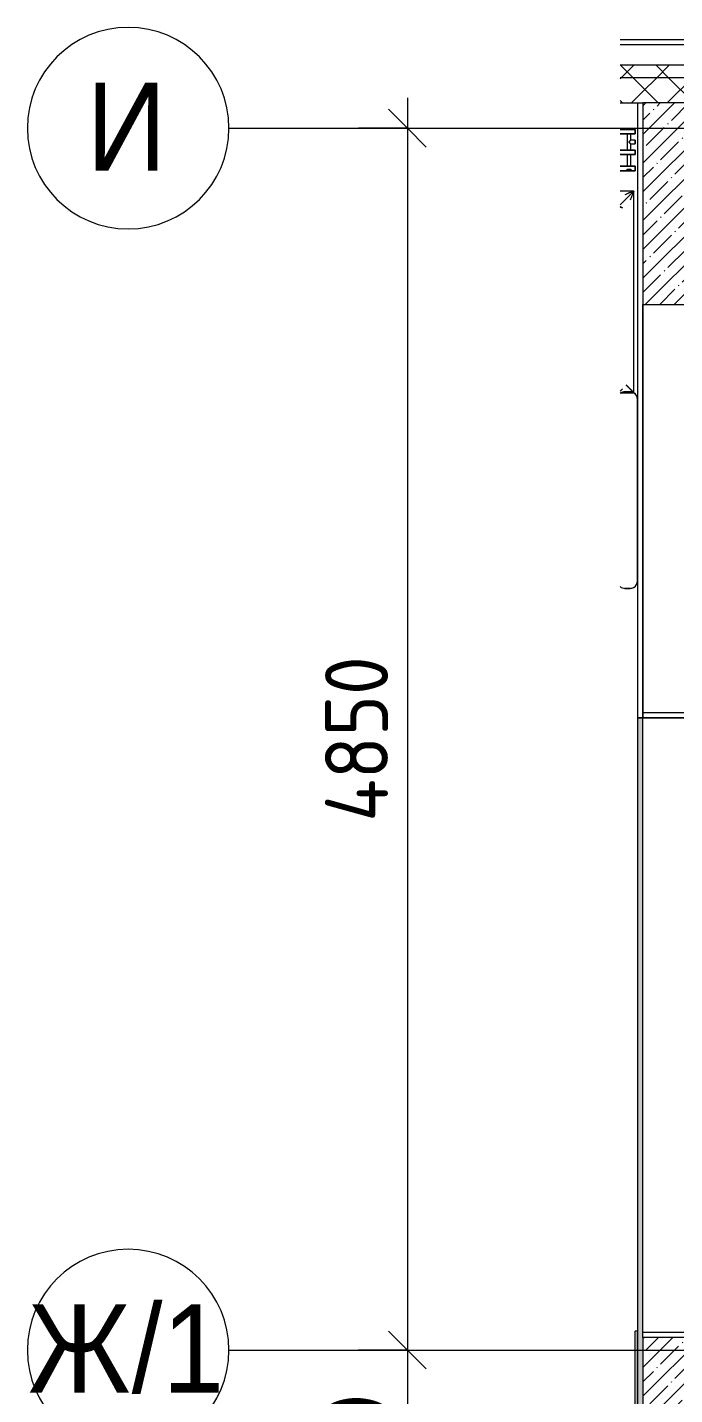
# Model space of a CAD drawing. Header units: millimetres. Extents: x -3724 to 231642, y -8553 to 29017.
# Drawn here: x 208980 to 211549, y 21973 to 27400 of the extents above; entities that cross this region are included whole.
import ezdxf

# ---------------------------------------------------------------- set-up
doc = ezdxf.new("R2010")
doc.units = ezdxf.units.MM
for name, color, linetype, lineweight in [('A-ANNO-DIMS', 7, 'Continuous', 9), ('A-ANNO-DIMS-100', 7, 'Continuous', 9), ('A-WALL', 7, 'Continuous', 9), ('I-WALL', 7, 'Continuous', 9), ('S-COLS', 7, 'Continuous', 9), ('Оси', 7, 'Continuous', 9), ('Оси-1', 7, 'Continuous', 20)]:
    doc.layers.add(name, color=color, linetype=linetype, lineweight=lineweight)
for name, color, linetype, lineweight, true_color in [('A-WALL-1', 9, 'Continuous', 9, 0x808080), ('A-WALL-FNSH-1', 9, 'Continuous', 9, 0x808080), ('I-FURN-1', 9, 'Continuous', 9, 0x808080), ('M-EQPM-1', 7, 'Continuous', 9, 0xb2b2b2)]:
    doc.layers.add(name, color=color, linetype=linetype, lineweight=lineweight, true_color=true_color)
doc.styles.add('Arial', font='arial.ttf', dxfattribs={"width": 0.9, "height": 350})
doc.styles.add('ISOCPEUR', font='isocpeur.ttf', dxfattribs={"width": 0.9, "height": 250})
doc.dimstyles.new('ISO-2_5_0_9К_БОЛЬШОЙ', dxfattribs={"dimscale": 304.8, "dimtxt": 248.995294, "dimasz": 0.492126, "dimexe": 0.393701, "dimexo": 0.984252, "dimgap": 0, "dimtad": 1, "dimdec": 0, "dimrnd": 10, "dimzin": 0, "dimdsep": 46, "dimtxsty": 'ISOCPEUR', "dimblk1": 'OBLIQUE', "dimblk2": 'OBLIQUE', "dimsah": 1, "dimcen": 0.09, "dimdle": 0.393701, "dimazin": 0, "dimtfac": 1, "dimtdec": 4, "dimtix": 1, "dimtmove": 0, "dimatfit": 3, "dimfxl": 1, "dimtvp": 1, "dimtolj": 1, "dimtzin": 0, "dimarcsym": 2})
pattern_1 = [(45, (197712.85, 0), (-70.71068, 70.71068), []), (135, (197712.85, 0), (-70.71068, -70.71068), [])]

# ---------------------------------------------------------------- blocks, each defined once
blk = doc.blocks.new('BSC_Колонна _Прямоугольная - 600х800-24078684-План мебели_ фрагмент 1')
at = {"layer": 'S-COLS'}
h = blk.add_hatch(dxfattribs=at)
h.set_pattern_fill('FP_5', color=256, style=0, pattern_type=2)
h.set_pattern_definition([(45, (-14010, -26700), (-57.02463, 57.02463), []), (45, (-13952.975, -26700), (-57.02463, 57.02463), [100.806, -20.161, 3.353, -16.808])])
h.paths.add_polyline_path([(244.4, -400), (300, -400), (300, 400), (-300, 399.9), (-299.7, -400), (-99.7, -400)])
for p, q in [((300, 400), (-300, 400)), ((-300, 400), (-300, -400)), ((300, -400), (300, 400)), ((-300, -400), (300, -400))]:
    blk.add_line(p, q, dxfattribs=at)
blk = doc.blocks.new('BSC_Колонна _Прямоугольная - 600х600-V289-План мебели_ фрагмент 1')
at = {"layer": 'S-COLS'}
h = blk.add_hatch(dxfattribs=at)
h.set_pattern_fill('FP_9', color=256, style=0, pattern_type=2)
h.set_pattern_definition([(45, (-14010, -21900), (-57.02463, 57.02463), []), (45, (-13952.975, -21900), (-57.02463, 57.02463), [100.806, -20.161, 3.353, -16.808])])
h.paths.add_polyline_path([(300, -300), (300, 300), (-300, 300), (-299.7, -300), (94.1, -300)])
for p, q in [((300, 300), (-300, 300)), ((-300, 300), (-300, -300)), ((300, -300), (300, 300)), ((-300, -300), (300, -300))]:
    blk.add_line(p, q, dxfattribs=at)
blk = doc.blocks.new('Диван базовый _4 подушки_ - 1_55д-26563120-План мебели_ фрагмент 1')
at = {"layer": 'I-FURN-1'}
for p, q in [((1590.7, 345.7), (1645, 400)), ((1645, 400), (1590.7, 400)), ((1645, 400), (1590.7, 345.7)), ((1645, 400), (1590.7, 400)), ((1645, -400), (1645, 400)), ((1645, -400), (1645, 400)), ((1590.7, -400), (1596.9, -400)), ((1590.7, -400), (1596.9, -400)), ((1596.9, -400), (1605.8, -400)), ((1596.9, -400), (1605.8, -400)), ((1606.8, -400), (1633.2, -400)), ((1606.8, -400), (1633.2, -400)), ((1634.2, -400), (1642.1, -400)), ((1634.2, -400), (1642.1, -400)), ((1643.1, -400), (1645, -400)), ((1643.1, -400), (1645, -400))]:
    blk.add_line(p, q, dxfattribs=at)
for points, knots in [([(1645, 400), (1645, 400), (1644.8, 399.9), (1643.9, 399.5), (1642.6, 399), (1641.3, 398.5), (1639.8, 397.8), (1638, 397.1), (1636, 396.3), (1633.9, 395.4), (1630.9, 394.2), (1625.6, 392), (1618.2, 388.9), (1612, 386.4), (1608.8, 385)], [0, 0, 0, 0, 0.083333, 0.166667, 0.25, 0.291667, 0.333333, 0.416667, 0.458333, 0.5, 0.583333, 0.666667, 0.833333, 1, 1, 1, 1]), ([(1643.8, 399.5), (1643.4, 399.3), (1642.6, 399), (1641.3, 398.5), (1639.8, 397.8), (1638, 397.1), (1636, 396.3), (1633.9, 395.4), (1630.9, 394.2), (1625.6, 392), (1618.2, 388.9), (1612, 386.3), (1608.8, 385)], [0.1666667, 0.1666667, 0.1666667, 0.1666667, 0.25, 0.2916667, 0.3333333, 0.4166667, 0.4583333, 0.5, 0.5833333, 0.6666667, 0.8333333, 1, 1, 1, 1]), ([(1644, 399), (1643.6, 398.6), (1642.8, 397.8), (1641.1, 396.1), (1639.2, 394.2), (1637.6, 392.6), (1635.8, 390.8), (1633.3, 388.3), (1630.6, 385.6), (1628.3, 383.3), (1625.9, 380.9), (1621.5, 376.5), (1617.7, 372.6), (1615, 370)], [0.1666667, 0.1666667, 0.1666667, 0.1666667, 0.25, 0.3333333, 0.4166667, 0.4583333, 0.5, 0.5833333, 0.6666667, 0.7083333, 0.75, 0.8333333, 1, 1, 1, 1]), ([(1630, 385), (1629.4, 384.4), (1628.3, 383.3), (1625.9, 380.9), (1621.5, 376.5), (1617.6, 372.7), (1615, 370)], [0.6666667, 0.6666667, 0.6666667, 0.6666667, 0.7083333, 0.75, 0.8333333, 1, 1, 1, 1]), ([(1645, 400), (1645, 400), (1644.9, 399.8), (1644.5, 398.9), (1644, 397.6), (1643.5, 396.3), (1642.8, 394.8), (1642.1, 393), (1641.3, 391), (1640.4, 388.9), (1639.2, 385.9), (1637, 380.6), (1633.9, 373.2), (1631.3, 367), (1630, 363.8)], [0, 0, 0, 0, 0.083333, 0.166667, 0.25, 0.291667, 0.333333, 0.416667, 0.458333, 0.5, 0.583333, 0.666667, 0.833333, 1, 1, 1, 1]), ([(1644, 399), (1643.6, 398.6), (1642.8, 397.8), (1641.1, 396.1), (1639.2, 394.2), (1637.6, 392.6), (1635.8, 390.8), (1633.3, 388.3), (1631.1, 386.1), (1630, 385)], [0.1666667, 0.1666667, 0.1666667, 0.1666667, 0.25, 0.3333333, 0.4166667, 0.4583333, 0.5, 0.5833333, 0.6666667, 0.6666667, 0.6666667, 0.6666667]), ([(1640.6, 389.4), (1640.1, 388.3), (1639.2, 385.9), (1637, 380.6), (1633.9, 373.2), (1631.4, 367), (1630, 363.8)], [0.5, 0.5, 0.5, 0.5, 0.5833333, 0.6666667, 0.8333333, 1, 1, 1, 1]), ([(1645, 400), (1645, 400), (1644.9, 399.8), (1644.5, 398.9), (1644, 397.6), (1643.5, 396.3), (1642.8, 394.8), (1642.1, 393), (1641.3, 391), (1640.8, 390), (1640.6, 389.4)], [0, 0, 0, 0, 0.0833333, 0.1666667, 0.25, 0.2916667, 0.3333333, 0.4166667, 0.4583333, 0.5, 0.5, 0.5, 0.5]), ([(1590.7, 337.7), (1590.7, 337.6), (1591.3, 337.4), (1593, 336.7), (1596.1, 335.4), (1598.7, 334.3), (1600, 333.8)], [0.5725954, 0.5725954, 0.5725954, 0.5725954, 0.5833333, 0.6666667, 0.8333333, 1, 1, 1, 1]), ([(1600, 333.8), (1598.7, 334.3), (1596.1, 335.4), (1593, 336.7), (1591.3, 337.4), (1590.7, 337.6), (1590.7, 337.7)], [-1, -1, -1, -1, -0.8333333, -0.6666667, -0.5833333, -0.5725954, -0.5725954, -0.5725954, -0.5725954]), ([(1615, -370), (1617.7, -372.6), (1621.5, -376.5), (1626.5, -381.5), (1628.9, -383.9), (1630, -385)], [-1, -1, -1, -1, -0.8333333, -0.75, -0.6666667, -0.6666667, -0.6666667, -0.6666667]), ([(1630, -385), (1629.4, -384.4), (1628.3, -383.3), (1625.9, -380.9), (1621.5, -376.5), (1617.6, -372.7), (1615, -370)], [0.6666667, 0.6666667, 0.6666667, 0.6666667, 0.7083333, 0.75, 0.8333333, 1, 1, 1, 1]), ([(1600, -385), (1598.7, -386.3), (1596.7, -388.3), (1594.2, -390.8), (1592.8, -392.2), (1591.7, -393.3), (1591.1, -393.9), (1590.7, -394.3), (1590.7, -394.3)], [-1, -1, -1, -1, -0.8333333, -0.75, -0.6666667, -0.625, -0.5833333, -0.5725954, -0.5725954, -0.5725954, -0.5725954]), ([(1590.7, -394.3), (1590.7, -394.3), (1591.3, -393.7), (1592.2, -392.8), (1593.4, -391.6), (1594.6, -390.4), (1596.7, -388.3), (1598.7, -386.3), (1600, -385)], [0.5725954, 0.5725954, 0.5725954, 0.5725954, 0.5833333, 0.6666667, 0.7083333, 0.75, 0.8333333, 1, 1, 1, 1]), ([(1645, -400), (1645, -400), (1644.7, -399.7), (1643.9, -398.9), (1643, -398), (1642.1, -397.1), (1641.3, -396.3), (1640.4, -395.4), (1639.2, -394.2), (1637.8, -392.8), (1636.6, -391.6), (1635.4, -390.4), (1633.3, -388.3), (1631.3, -386.3), (1630, -385)], [0, 0, 0, 0, 0.166667, 0.25, 0.333333, 0.416667, 0.458333, 0.5, 0.583333, 0.666667, 0.708333, 0.75, 0.833333, 1, 1, 1, 1]), ([(1637.5, -392.5), (1637.2, -392.2), (1636.6, -391.6), (1635.4, -390.4), (1633.3, -388.3), (1631.3, -386.3), (1630, -385)], [0.6666667, 0.6666667, 0.6666667, 0.6666667, 0.7083333, 0.75, 0.8333333, 1, 1, 1, 1]), ([(1630, -385), (1630.6, -385.6), (1631.7, -386.7), (1633.8, -388.8), (1635.8, -390.8), (1637.6, -392.6), (1639.1, -394.1), (1640.1, -395.1), (1640.7, -395.7)], [-0.6666667, -0.6666667, -0.6666667, -0.6666667, -0.625, -0.5833333, -0.5, -0.4583333, -0.4166667, -0.3464134, -0.3464134, -0.3464134, -0.3464134]), ([(1640.7, -395.7), (1640.1, -395.1), (1639.1, -394.1), (1637.6, -392.6), (1635.8, -390.8), (1633.3, -388.3), (1631.1, -386.1), (1630, -385)], [0.3464134, 0.3464134, 0.3464134, 0.3464134, 0.4166667, 0.4583333, 0.5, 0.5833333, 0.6666667, 0.6666667, 0.6666667, 0.6666667]), ([(1644.5, -399.5), (1644.3, -399.3), (1643.9, -398.9), (1643, -398), (1642.1, -397.1), (1641.3, -396.3), (1640.4, -395.4), (1639.2, -394.2), (1638.1, -393.1), (1637.5, -392.5)], [0.1666667, 0.1666667, 0.1666667, 0.1666667, 0.25, 0.3333333, 0.4166667, 0.4583333, 0.5, 0.5833333, 0.6666667, 0.6666667, 0.6666667, 0.6666667]), ([(1641, -396), (1641.6, -396.6), (1642.4, -397.4), (1643, -398), (1643.2, -398.2)], [-0.3333333, -0.3333333, -0.3333333, -0.3333333, -0.25, -0.2215766, -0.2215766, -0.2215766, -0.2215766]), ([(1643.2, -398.2), (1643, -398), (1642.4, -397.4), (1641.6, -396.6), (1641, -396)], [0.2215766, 0.2215766, 0.2215766, 0.2215766, 0.25, 0.3333333, 0.3333333, 0.3333333, 0.3333333])]:
    blk.add_open_spline(points, degree=3, knots=knots, dxfattribs=at)
for points in [[(1645, 400), (1645, 400), (1644.8, 399.9), (1644.2, 399.7), (1643.8, 399.5)], [(1645, 400), (1645, 400), (1644.7, 399.7), (1644, 399)], [(1645, 400), (1645, 400), (1644.7, 399.7), (1644, 399)], [(1644, -399), (1644.7, -399.7), (1645, -400), (1645, -400)], [(1645, -400), (1645, -400), (1644.7, -399.7), (1644, -399)], [(1645, -400), (1645, -400), (1644.8, -399.8), (1644.5, -399.5)]]:
    blk.add_open_spline(points, degree=3, dxfattribs=at)
blk = doc.blocks.new('Диван_2 модуля_без спинки - Диван_2 модуля-26573608-План мебели_ фрагмент 1')
at = {"layer": 'I-FURN-1'}
for p, q in [((860, 390), (840, 390)), ((840, 390), (860, 390)), ((890, -360), (890, 360)), ((890, 360), (890, -360)), ((840, -390), (860, -390)), ((860, -390), (840, -390))]:
    blk.add_line(p, q, dxfattribs=at)
for centre, start, end in [((840, 360), 90, 130.2687), ((840, 360), 116.0495, 130.2687), ((840, 360), 105.9914, 110.9333), ((840, 360), 90, 105), ((860, 360), 360, 90), ((860, 360), 75, 90), ((860, 360), 69.0667, 73.4258), ((860, 360), 66.5086, 69.0598), ((860, 360), 63.9505, 66.3978), ((860, 360), 360, 63.9505), ((860, -360), 270, 360), ((860, -360), 300, 360), ((840, -360), 229.7313, 270), ((840, -360), 229.7313, 270), ((860, -360), 270, 300)]:
    blk.add_arc(centre, 30, start, end, dxfattribs=at)
blk = doc.blocks.new('radiator_prado_classic_z_tip_30_po exemplyaru - Classic Z Тип 30-500-30677905-План мебели_ фрагмент 1')
at = {"layer": 'M-EQPM-1'}
for p, q in [((0, 228), (0, 210)), ((59.9, 228), (0, 228)), ((0, 210), (0, 228)), ((0, 228), (12.5, 228)), ((12.5, 228), (37.5, 228)), ((37.5, 228), (12.5, 228)), ((12.5, 228), (37.5, 228)), ((12.5, 228), (17.5, 223)), ((12.5, 228), (17.5, 223)), ((32.5, 223), (17.5, 223)), ((17.5, 223), (32.5, 223)), ((32.5, 223), (37.5, 228)), ((37.5, 228), (32.5, 223)), ((37.5, 228), (59.9, 228)), ((0, 210), (59.9, 210)), ((17.5, 210), (0, 210)), ((59.9, 164), (0, 164)), ((0, 164), (0, 146)), ((0, 146), (0, 164)), ((0, 164), (17.5, 164)), ((17.5, 210), (17.5, 164)), ((17.5, 210), (17.5, 164)), ((32.5, 210), (17.5, 210)), ((17.5, 210), (21.2, 210)), ((17.8, 210), (17.5, 210)), ((17.5, 210), (18.5, 210)), ((17.8, 164), (17.5, 164)), ((17.5, 164), (21.2, 164)), ((32.5, 164), (17.5, 164)), ((17.5, 164), (32.5, 164)), ((18.5, 210), (17.8, 210)), ((18.5, 164), (17.8, 164)), ((28.8, 210), (18.5, 210)), ((18.5, 210), (28.8, 210)), ((31.5, 210), (18.5, 210)), ((32.5, 164), (18.5, 164)), ((18.5, 164), (31.5, 164)), ((21.2, 210), (23.1, 210)), ((21.2, 164), (23.1, 164)), ((23.1, 210), (26.9, 210)), ((23.1, 164), (30.3, 164)), ((26.9, 210), (32.5, 210)), ((32.5, 210), (28.8, 210)), ((28.8, 210), (30.3, 210)), ((30.3, 210), (31.5, 210)), ((30.3, 164), (32.5, 164)), ((31.5, 210), (32.5, 210)), ((32.5, 164), (32.5, 210)), ((32.5, 164), (32.5, 210)), ((59.9, 210), (32.5, 210)), ((32.5, 164), (59.9, 164)), ((0, 146), (59.9, 146)), ((17.5, 146), (0, 146)), ((17.5, 121.5), (0, 121.5)), ((17.5, 121.5), (0, 121.5)), ((0, 121.5), (0, 121.2)), ((0, 106.5), (0, 121.5)), ((0, 121.2), (0, 119.3)), ((0, 121.2), (0, 120.5)), ((0, 120.5), (0, 121.2)), ((0, 121.2), (0, 121.2)), ((0, 120.5), (0, 119.3)), ((0, 119.3), (0, 120.5)), ((0, 119.3), (0, 106.8)), ((0, 119.3), (0, 117.8)), ((0, 117.8), (0, 119.3)), ((0, 117.8), (0, 115.9)), ((0, 115.9), (0, 117.8)), ((0, 115.9), (0, 114)), ((0, 114), (0, 115.9)), ((0, 114), (0, 112.1)), ((0, 112.1), (0, 114)), ((0, 112.1), (0, 110.2)), ((0, 110.2), (0, 112.1)), ((0, 110.2), (0, 108.7)), ((0, 108.7), (0, 110.2)), ((0, 108.7), (0, 106.8)), ((0, 106.8), (0, 108.7)), ((17.5, 146), (17.5, 121.5)), ((17.5, 146), (17.5, 121.5)), ((17.5, 146), (32.5, 146)), ((17.8, 146), (17.5, 146)), ((17.5, 146), (17.8, 146)), ((25, 146), (17.5, 146)), ((32.5, 146), (17.8, 146)), ((17.8, 146), (18.5, 146)), ((18.5, 146), (25, 146)), ((31.5, 146), (18.5, 146)), ((25, 146), (30.3, 146)), ((32.5, 146), (25, 146)), ((30.3, 146), (32.5, 146)), ((32.5, 82), (32.5, 146)), ((32.5, 82), (32.5, 146)), ((59.9, 146), (32.5, 146)), ((0, 106.8), (0, 106.5)), ((0, 106.8), (0, 106.8)), ((0, 106.5), (17.5, 106.5)), ((0, 106.5), (17.5, 106.5)), ((59.9, 82), (0, 82)), ((0, 82), (0, 64)), ((0, 64), (0, 82)), ((0, 82), (17.5, 82)), ((59.9, 64), (0, 64)), ((0, 64), (59.9, 64)), ((17.5, 106.5), (17.5, 82)), ((17.5, 106.5), (17.5, 82)), ((19.7, 82), (17.5, 82)), ((17.5, 82), (32.5, 82)), ((19.7, 82), (17.5, 82)), ((17.5, 82), (32.2, 82)), ((18.5, 82), (31.5, 82)), ((23.1, 82), (19.7, 82)), ((25, 82), (19.7, 82)), ((25, 82), (23.1, 82)), ((26.9, 82), (25, 82)), ((28.8, 82), (25, 82)), ((32.5, 82), (26.9, 82)), ((30.3, 82), (28.8, 82)), ((32.5, 82), (30.3, 82)), ((32.2, 82), (32.5, 82)), ((32.5, 82), (59.9, 82))]:
    blk.add_line(p, q, dxfattribs=at)
for points, knots in [([(17.8, 121.2), (17.7, 121.3), (17.7, 121.3), (17.5, 121.5), (17.5, 121.5), (17.5, 121.5)], [0.8571429, 0.8571429, 0.8571429, 0.8571429, 0.8928571, 0.9285714, 1, 1, 1, 1]), ([(17.5, 121.5), (17.5, 121.5), (17.5, 121.5), (17.7, 121.3), (17.7, 121.3), (17.8, 121.2)], [0, 0, 0, 0, 0.0714286, 0.1071429, 0.1428571, 0.1428571, 0.1428571, 0.1428571]), ([(17.5, 121.5), (17.5, 121.5), (17.5, 121.5), (17.7, 121.3), (17.7, 121.3), (17.8, 121.2)], [0, 0, 0, 0, 0.0714286, 0.1071429, 0.1428571, 0.1428571, 0.1428571, 0.1428571]), ([(25, 114), (24.5, 114.5), (23.6, 115.4), (22.4, 116.6), (21.6, 117.4), (21.1, 117.9), (20.8, 118.2), (20.5, 118.5), (20.2, 118.8), (19.8, 119.1), (19.6, 119.4), (19.3, 119.7), (19, 120), (18.7, 120.3), (18.5, 120.5), (18.3, 120.7), (18.1, 120.9), (17.9, 121.1), (17.8, 121.2), (17.7, 121.3), (17.5, 121.5), (17.5, 121.5), (17.5, 121.5)], [0, 0, 0, 0, 0.142857, 0.285714, 0.357143, 0.392857, 0.428571, 0.464286, 0.5, 0.535714, 0.571429, 0.607143, 0.642857, 0.678571, 0.714286, 0.75, 0.785714, 0.821429, 0.857143, 0.892857, 0.928571, 1, 1, 1, 1]), ([(17.5, 106.5), (17.5, 106.5), (17.5, 106.5), (17.7, 106.7), (17.8, 106.8), (17.9, 106.9), (18.1, 107.1), (18.3, 107.3), (18.5, 107.5), (18.7, 107.7), (19, 108), (19.3, 108.3), (19.6, 108.6), (19.8, 108.9), (20.3, 109.3), (20.7, 109.7), (21.1, 110.1), (21.6, 110.6), (22.4, 111.4), (23.6, 112.6), (24.5, 113.5), (25, 114)], [0, 0, 0, 0, 0.071429, 0.107143, 0.142857, 0.178571, 0.214286, 0.25, 0.285714, 0.321429, 0.357143, 0.392857, 0.428571, 0.464286, 0.5, 0.571429, 0.607143, 0.642857, 0.714286, 0.857143, 1, 1, 1, 1]), ([(17.8, 106.8), (17.8, 106.8), (17.9, 106.9), (18.1, 107.1), (18.3, 107.3), (18.5, 107.5), (18.7, 107.7), (19, 108), (19.3, 108.3), (19.6, 108.6), (19.9, 108.8), (20.3, 109.3), (20.7, 109.7), (21.1, 110.1), (21.6, 110.6), (21.9, 110.9), (22.1, 111.1)], [0.1428571, 0.1428571, 0.1428571, 0.1428571, 0.1785714, 0.2142857, 0.25, 0.2857143, 0.3214286, 0.3571429, 0.3928571, 0.4285714, 0.4642857, 0.5, 0.5714286, 0.6071429, 0.6428571, 0.7142857, 0.7142857, 0.7142857, 0.7142857]), ([(22.1, 111.1), (21.9, 110.9), (21.6, 110.6), (21.1, 110.1), (20.8, 109.8), (20.5, 109.5), (20.2, 109.2), (19.8, 108.9), (19.6, 108.6), (19.3, 108.3), (19, 108), (18.7, 107.7), (18.5, 107.5), (18.3, 107.3), (18.1, 107.1), (17.9, 106.9), (17.8, 106.8), (17.8, 106.8)], [0.2857143, 0.2857143, 0.2857143, 0.2857143, 0.3571429, 0.3928571, 0.4285714, 0.4642857, 0.5, 0.5357143, 0.5714286, 0.6071429, 0.6428571, 0.6785714, 0.7142857, 0.75, 0.7857143, 0.8214286, 0.8571429, 0.8571429, 0.8571429, 0.8571429]), ([(18.5, 120.5), (18.6, 120.4), (18.7, 120.3), (19, 120), (19.3, 119.7), (19.6, 119.4), (19.9, 119.2), (20.3, 118.7), (20.6, 118.4), (20.8, 118.2)], [0.2857143, 0.2857143, 0.2857143, 0.2857143, 0.3214286, 0.3571429, 0.3928571, 0.4285714, 0.4642857, 0.5, 0.5714286, 0.5714286, 0.5714286, 0.5714286]), ([(19.6, 119.4), (19.7, 119.3), (19.8, 119.1), (20.3, 118.7), (20.7, 118.3), (21.1, 117.9), (21.6, 117.4), (22.4, 116.6), (23.1, 115.9), (23.6, 115.4)], [0.4285714, 0.4285714, 0.4285714, 0.4285714, 0.4642857, 0.5, 0.5714286, 0.6071429, 0.6428571, 0.7142857, 0.8571429, 0.8571429, 0.8571429, 0.8571429]), ([(22.1, 111.1), (21.9, 110.9), (21.6, 110.6), (21.1, 110.1), (20.8, 109.8), (20.5, 109.5), (20.2, 109.2), (19.9, 108.8), (19.7, 108.7), (19.6, 108.6)], [0.2857143, 0.2857143, 0.2857143, 0.2857143, 0.3571429, 0.3928571, 0.4285714, 0.4642857, 0.5, 0.5357143, 0.5714286, 0.5714286, 0.5714286, 0.5714286]), ([(22.1, 116.9), (21.9, 117.1), (21.6, 117.4), (21.1, 117.9), (20.9, 118.1), (20.8, 118.2)], [0.2857143, 0.2857143, 0.2857143, 0.2857143, 0.3571429, 0.3928571, 0.4285714, 0.4285714, 0.4285714, 0.4285714]), ([(20.8, 118.2), (20.9, 118.1), (21.1, 117.9), (21.6, 117.4), (21.9, 117.1), (22.1, 116.9)], [0.5714286, 0.5714286, 0.5714286, 0.5714286, 0.6071429, 0.6428571, 0.7142857, 0.7142857, 0.7142857, 0.7142857]), ([(17.5, 106.5), (17.5, 106.5), (17.5, 106.5), (17.7, 106.7), (17.7, 106.7), (17.8, 106.8)], [0, 0, 0, 0, 0.0714286, 0.1071429, 0.1428571, 0.1428571, 0.1428571, 0.1428571]), ([(17.8, 106.8), (17.7, 106.7), (17.7, 106.7), (17.5, 106.5), (17.5, 106.5), (17.5, 106.5)], [0.8571429, 0.8571429, 0.8571429, 0.8571429, 0.8928571, 0.9285714, 1, 1, 1, 1]), ([(17.8, 106.8), (17.7, 106.7), (17.7, 106.7), (17.5, 106.5), (17.5, 106.5), (17.5, 106.5)], [0.8571429, 0.8571429, 0.8571429, 0.8571429, 0.8928571, 0.9285714, 1, 1, 1, 1])]:
    blk.add_open_spline(points, degree=3, knots=knots, dxfattribs=at)
for points in [[(19.6, 119.4), (19.5, 119.5), (19.3, 119.7), (19, 120), (18.7, 120.3), (18.5, 120.5), (18.3, 120.7), (18.1, 120.9), (17.9, 121.1), (17.8, 121.2), (17.8, 121.2)], [(17.8, 121.2), (17.8, 121.2), (17.9, 121.1), (18.1, 120.9), (18.3, 120.7), (18.4, 120.6), (18.5, 120.5)], [(17.8, 121.2), (17.8, 121.2), (17.9, 121.1), (18.1, 120.9), (18.3, 120.7), (18.5, 120.5), (18.7, 120.3), (19, 120), (19.3, 119.7), (19.5, 119.5), (19.6, 119.4)], [(19.6, 108.6), (19.5, 108.5), (19.3, 108.3), (19, 108), (18.7, 107.7), (18.5, 107.5), (18.3, 107.3), (18.1, 107.1), (17.9, 106.9), (17.8, 106.8), (17.8, 106.8)], [(20.8, 118.2), (20.7, 118.3), (20.5, 118.5), (20.2, 118.8), (19.9, 119.2), (19.7, 119.3), (19.6, 119.4)], [(23.6, 115.4), (23.1, 115.9), (22.6, 116.4), (22.1, 116.9)], [(22.1, 116.9), (22.6, 116.4), (23.1, 115.9), (23.6, 115.4)], [(25, 114), (24.5, 113.5), (23.6, 112.6), (22.6, 111.6), (22.1, 111.1)], [(22.1, 111.1), (22.6, 111.6), (23.1, 112.1), (23.6, 112.6)], [(23.6, 112.6), (23.1, 112.1), (22.6, 111.6), (22.1, 111.1)], [(25, 114), (24.5, 114.5), (24, 115), (23.6, 115.4)], [(23.6, 115.4), (24, 115), (24.5, 114.5), (25, 114)], [(23.6, 115.4), (24, 115), (24.5, 114.5), (25, 114)], [(23.6, 112.6), (24, 113), (24.5, 113.5), (25, 114)], [(25, 114), (24.5, 113.5), (24, 113), (23.6, 112.6)]]:
    blk.add_open_spline(points, degree=3, dxfattribs=at)
blk = doc.blocks.new('Ось сетки - D8-29747960-План мебели_ фрагмент 1')
at = {"layer": 'Оси-1'}
for start, end in [(360, 180), (180, 360)]:
    blk.add_arc((0, 0), 4, start, end, dxfattribs=at)
blk = doc.blocks.new('DIMBLOCK139-План мебели_ фрагмент 1')
at = {"layer": 'A-ANNO-DIMS-100'}
for p, q in [((210488.2, 27120), (210488.2, 22150)), ((210294.3, 27000), (210608.2, 27000)), ((210488.2, 27000), (210294.3, 27000)), ((210294.3, 22150), (210608.2, 22150)), ((210488.2, 22150), (210294.3, 22150))]:
    blk.add_line(p, q, dxfattribs=at)
at = {"layer": 'A-ANNO-DIMS-100', "lineweight": 20}
for p, q in [((210488.2, 27000), (210413.2, 27075)), ((210488.2, 27000), (210563.2, 26925)), ((210488.2, 22150), (210413.2, 22225)), ((210488.2, 22150), (210563.2, 22075))]:
    blk.add_line(p, q, dxfattribs=at)
at = {"layer": 'A-ANNO-DIMS-100', "color": 0, "insert": (210161.6, 24247), "char_height": 250, "width": 787.208, "attachment_point": 1, "rotation": 90, "line_spacing_factor": 1.149209, "style": 'ISOCPEUR'}
blk.add_mtext('4850', dxfattribs=at)
blk = doc.blocks.new('_Oblique')
at = {"color": 0, "linetype": 'ByBlock', "lineweight": -2}
blk.add_line((-0.5, -0.5), (0.5, 0.5), dxfattribs=at)
blk = doc.blocks.new('DIMBLOCK140-План мебели_ фрагмент 1')
at = {"layer": 'A-ANNO-DIMS-100', "lineweight": 20}
for p, q in [((210488.2, 22150), (210413.2, 22225)), ((210488.2, 22150), (210563.2, 22075)), ((210488.2, 21300), (210413.2, 21375)), ((210488.2, 21300), (210563.2, 21225))]:
    blk.add_line(p, q, dxfattribs=at)
at = {"layer": 'A-ANNO-DIMS-100'}
for p, q in [((210294.3, 22150), (210608.2, 22150)), ((210488.2, 22150), (210294.3, 22150)), ((210488.2, 22150), (210488.2, 21300)), ((210294.3, 21300), (210608.2, 21300)), ((210488.2, 21300), (210294.3, 21300))]:
    blk.add_line(p, q, dxfattribs=at)
at = {"layer": 'A-ANNO-DIMS-100', "color": 0, "insert": (210161.6, 21488), "char_height": 250, "width": 568.858, "attachment_point": 1, "rotation": 90, "line_spacing_factor": 1.149209, "style": 'ISOCPEUR'}
blk.add_mtext('850', dxfattribs=at)

msp = doc.modelspace()

# ---------------------------------------------------------------- hatches: boundary and pattern name
at = {"layer": 'A-WALL'}
h = msp.add_hatch(dxfattribs=at)
h.set_pattern_fill('FP_6', color=256, style=0, pattern_type=2)
h.set_pattern_definition(pattern_1)
h.paths.add_polyline_path([(211422.9, 27200), (211422.9, 27250), (211332.6, 27250), (211332.6, 27200)])
h = msp.add_hatch(dxfattribs=at)
h.set_pattern_fill('FP_6', color=256, style=0, pattern_type=2)
h.set_pattern_definition(pattern_1)
h.paths.add_polyline_path([(231323.4, 27200), (231422.9, 27200), (231422.9, 27250), (211422.9, 27250), (211422.9, 27200), (231322.9, 27200)])
h = msp.add_hatch(dxfattribs=at)
h.set_pattern_fill('FP_6', color=256, style=0, pattern_type=2)
h.set_pattern_definition(pattern_1)
h.paths.add_polyline_path([(211422.9, 27100), (211422.9, 27200), (211332.6, 27200), (211332.6, 27100), (211402.9, 27100)])
h = msp.add_hatch(dxfattribs=at)
h.set_pattern_fill('FP_6', color=256, style=0, pattern_type=2)
h.set_pattern_definition(pattern_1)
h.paths.add_polyline_path([(231006.1, 27100), (231322.9, 27100), (231322.9, 27200), (211422.9, 27200), (211422.9, 27100), (230722.9, 27100)])
at = {"layer": 'I-WALL'}
h = msp.add_hatch(dxfattribs=at)
h.set_pattern_fill('FP_103', color=256, style=0, pattern_type=2)
h.set_pattern_definition([(0, (197712.853, 0), (121.92, 30.48), [10.058, -81.382, 10.058, -81.382, -487.68]), (0, (197712.853, 0), (121.92, 30.48), [-182.88, 10.058, -172.822, 10.058, -81.382, -213.36]), (0, (197712.853, 0), (121.92, 30.48), [-457.2, 10.058, -50.902, 10.058, -142.342]), (120, (197758.573, 15.24), (-87.356454, 90.345817), [10.058, -81.382, 10.058, -81.382, -487.68]), (120, (197758.573, 15.24), (-87.356454, 90.345817), [-182.88, 10.058, -172.822, 10.058, -81.382, -213.36]), (120, (197758.573, 15.24), (-87.356454, 90.345817), [-457.2, 10.058, -50.902, 10.058, -142.342]), (240, (197773.813, 76.2), (-34.563546, -120.825817), [10.058, -81.382, 10.058, -81.382, -487.68]), (240, (197773.813, 76.2), (-34.563546, -120.825817), [-182.88, 10.058, -172.822, 10.058, -81.382, -213.36]), (240, (197773.813, 76.2), (-34.563546, -120.825817), [-457.2, 10.058, -50.902, 10.058, -142.342])])
h.paths.add_polyline_path([(211402.9, 15200), (211422.9, 15200), (211422.9, 24660), (211402.9, 24660), (211402.9, 15701.7)])

# ---------------------------------------------------------------- linework, layer by layer
at = {"layer": 'A-WALL'}
for p, q in [((231552.9, 27330), (211332.6, 27330)), ((231472.9, 27250), (211332.6, 27250)), ((231422.9, 27200), (211332.6, 27200)), ((211401.9, 24660), (211402.9, 24660))]:
    msp.add_line(p, q, dxfattribs=at)
at = {"layer": 'A-WALL-1'}
for p, q in [((211332.6, 27100), (211422.9, 27100)), ((211402.9, 24660), (211402.9, 24659)), ((211422.9, 22200), (211422.9, 24660))]:
    msp.add_line(p, q, dxfattribs=at)
at = {"layer": 'A-WALL-FNSH-1'}
for p, q in [((231572.9, 27350), (211332.6, 27350)), ((211401.9, 27100), (211401.9, 24659)), ((211402.9, 24660), (211402.9, 27100)), ((211401.9, 24659), (211401.9, 15200)), ((212492.9, 24660), (211402.9, 24660)), ((211402.9, 24659), (212493.9, 24659)), ((211402.9, 15200), (211402.9, 24659))]:
    msp.add_line(p, q, dxfattribs=at)
at = {"layer": 'I-WALL'}
for p, q in [((211422.9, 26300), (211422.9, 24660)), ((211423.1, 22200), (211423.1, 26300)), ((211423.1, 24680), (211623.1, 24680)), ((211391.9, 21569), (211391.9, 22224.5)), ((211402.9, 22224.5), (211391.9, 22224.5)), ((211401.9, 21579), (211401.9, 22221)), ((212043.9, 22220), (211422.9, 22220))]:
    msp.add_line(p, q, dxfattribs=at)
at = {"layer": 'Оси'}
for p, q in [((209780.1, 27000), (212280.1, 27000)), ((209780.1, 22150), (212280.1, 22150))]:
    msp.add_line(p, q, dxfattribs=at)

# ---------------------------------------------------------------- block references
at = {"layer": 'I-FURN-1'}
for name, p in [('Диван базовый _4 подушки_ - 1_55д-26563120-План мебели_ фрагмент 1', (209741.9, 26350)), ('Диван_2 модуля_без спинки - Диван_2 модуля-26573608-План мебели_ фрагмент 1', (210511.9, 25563.2))]:
    msp.add_blockref(name, p, dxfattribs=at)
at = {"layer": 'M-EQPM-1', "rotation": 180}
msp.add_blockref('radiator_prado_classic_z_tip_30_po exemplyaru - Classic Z Тип 30-500-30677905-План мебели_ фрагмент 1', (211392.5, 27058.8), dxfattribs=at)
at = {"layer": 'S-COLS'}
for name, p in [('BSC_Колонна _Прямоугольная - 600х800-24078684-План мебели_ фрагмент 1', (211722.9, 26700)), ('BSC_Колонна _Прямоугольная - 600х600-V289-План мебели_ фрагмент 1', (211722.9, 21900))]:
    msp.add_blockref(name, p, dxfattribs=at)
at = {"layer": 'Оси-1', "xscale": 99.99999999999993, "yscale": 99.99999999999993, "zscale": 99.99999999999993, "rotation": 269.9999999999994}
for p in [(209380.1, 27000), (209380.1, 22150)]:
    msp.add_blockref('Ось сетки - D8-29747960-План мебели_ фрагмент 1', p, dxfattribs=at)

# ---------------------------------------------------------------- texts
at = {"layer": 'Оси', "char_height": 350, "attachment_point": 1, "style": 'Arial'}
for s, insert, width in [('\\fArial|b0|i0|c204|p34|;\\W.9;И', (209215.7, 27181), 389.62), ('\\fArial|b0|i0|c204|p34|;\\W.9;Ж', (208983.5, 22331), 497.848), ('/1', (209394.2, 22331), 454.557)]:
    msp.add_mtext(s, dxfattribs=dict(at, insert=insert, width=width))

# ---------------------------------------------------------------- dimensions: what is measured, and where the dimension line sits
at = {"layer": 'A-ANNO-DIMS'}
for base, p1, p2, override, picture, middle in [((210488.2, 22150), (210594.3, 27000), (210594.3, 22150), {"dimpost": '<>', "dimfxl": 4849.999753}, 'DIMBLOCK139-План мебели_ фрагмент 1', (210363.2, 24575)), ((210488.2, 21300), (210594.3, 22150), (210594.3, 21300), {"dimpost": '<>', "dimfxl": 850}, 'DIMBLOCK140-План мебели_ фрагмент 1', (210363.2, 21725))]:
    dim = msp.add_linear_dim(base=base, p1=p1, p2=p2, angle=90, dimstyle='ISO-2_5_0_9К_БОЛЬШОЙ', override=override, dxfattribs=at)
    dim.commit()
    dim.dimension.update_dxf_attribs({"geometry": picture, "text_midpoint": middle})

doc.saveas('drawing.dxf')
